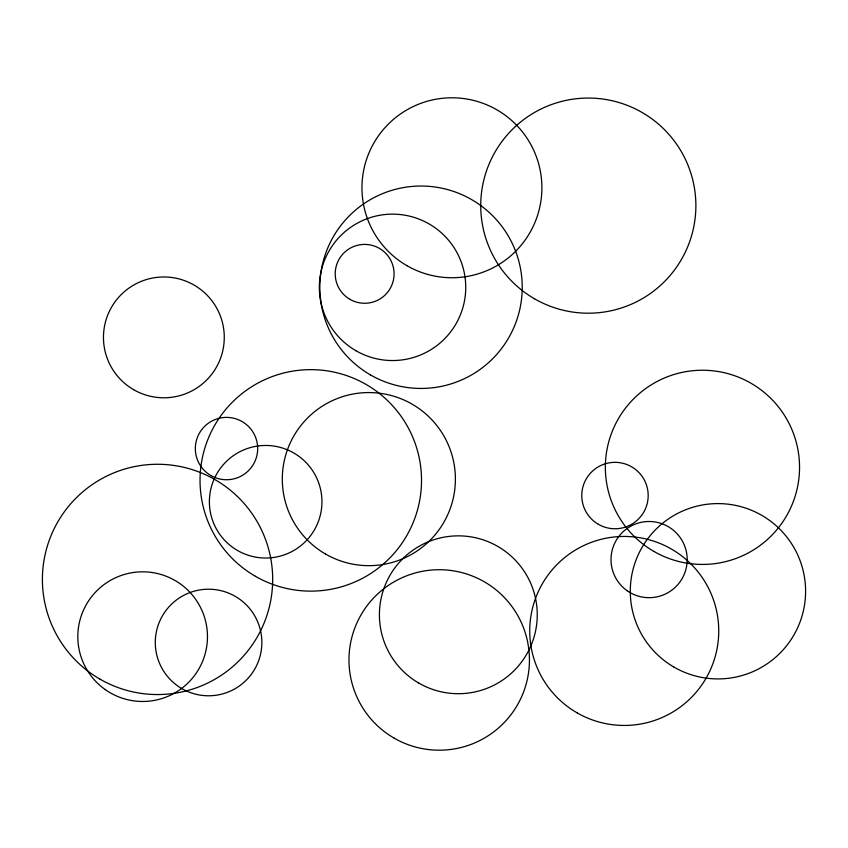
<?xml version="1.0" encoding="UTF-8"?>
<svg xmlns="http://www.w3.org/2000/svg" width="848" height="848" viewBox="0 0 848 848"><rect width="100%" height="100%" fill="white"/><g stroke="black" fill="none" stroke-linecap="round" stroke-linejoin="round"><path stroke-width="1.27" d="M418.87 683.128A78.917 78.917 0 0 0 537.25 614.779A78.917 78.917 0 0 0 418.87 546.43A78.917 78.917 0 0 0 418.87 683.128M349.927 299.333A29.436 29.436 0 0 0 394.076 273.84A29.436 29.436 0 0 0 349.927 248.347A29.436 29.436 0 0 0 349.927 299.333M325.579 554.062A86.538 86.538 0 0 0 455.397 479.109A86.538 86.538 0 0 0 325.579 404.167A86.538 86.538 0 0 0 325.579 554.062M598.381 524.308A33.199 33.199 0 0 0 648.19 495.55A33.199 33.199 0 0 0 598.381 466.792A33.199 33.199 0 0 0 598.381 524.308M133.666 389.698A60.409 60.409 0 0 0 224.275 337.377A60.409 60.409 0 0 0 133.666 285.066A60.409 60.409 0 0 0 133.666 389.698M355.948 350.733A73.193 73.193 0 0 0 465.743 287.345A73.193 73.193 0 0 0 355.948 223.957A73.193 73.193 0 0 0 355.948 350.733M370.428 374.88A101.198 101.198 0 0 0 522.23 287.239A101.198 101.198 0 0 0 370.428 199.598A101.198 101.198 0 0 0 370.428 374.88M534.516 298.793A107.579 107.579 0 0 0 695.879 205.629A107.579 107.579 0 0 0 534.516 112.466A107.579 107.579 0 0 0 534.516 298.793M674.107 667.175A87.662 87.662 0 0 0 805.6 591.257A87.662 87.662 0 0 0 674.107 515.34A87.662 87.662 0 0 0 674.107 667.175M105.322 689.647A64.819 64.819 0 0 0 207.209 642.477A64.819 64.819 0 0 0 115.413 577.827A64.819 64.819 0 0 0 105.322 689.647M99.969 679.131A115.148 115.148 0 0 0 272.685 579.407A115.148 115.148 0 0 0 99.969 479.692A115.148 115.148 0 0 0 99.969 679.131M653.903 551.423A97.096 97.096 0 0 0 799.547 467.333A97.096 97.096 0 0 0 653.903 383.243A97.096 97.096 0 0 0 653.903 551.423M627.17 590.738A38.096 38.096 0 0 0 687.039 563.019A38.096 38.096 0 0 0 633.096 525.018A38.096 38.096 0 0 0 627.17 590.738M394.087 738.11A90.238 90.238 0 0 0 529.449 659.956A90.238 90.238 0 0 0 394.087 581.813A90.238 90.238 0 0 0 394.087 738.11M576.99 712.786A94.499 94.499 0 0 0 718.744 630.944A94.499 94.499 0 0 0 576.99 549.101A94.499 94.499 0 0 0 576.99 712.786M210.919 475.569A31.185 31.185 0 0 0 257.686 448.571A31.185 31.185 0 0 0 210.919 421.562A31.185 31.185 0 0 0 210.919 475.569M181.928 688.64A53.286 53.286 0 0 0 261.862 642.498A53.286 53.286 0 0 0 181.928 596.345A53.286 53.286 0 0 0 181.928 688.64M237.525 550.49A56.286 56.286 0 0 0 321.954 501.751A56.286 56.286 0 0 0 237.525 453.002A56.286 56.286 0 0 0 237.525 550.49M406.945 265.678A89.962 89.962 0 0 0 541.893 187.758A89.962 89.962 0 0 0 406.945 109.848A89.962 89.962 0 0 0 406.945 265.678M255.407 576.29A110.738 110.738 0 0 0 421.52 480.381A110.738 110.738 0 0 0 255.407 384.483A110.738 110.738 0 0 0 255.407 576.29"/></g></svg>
